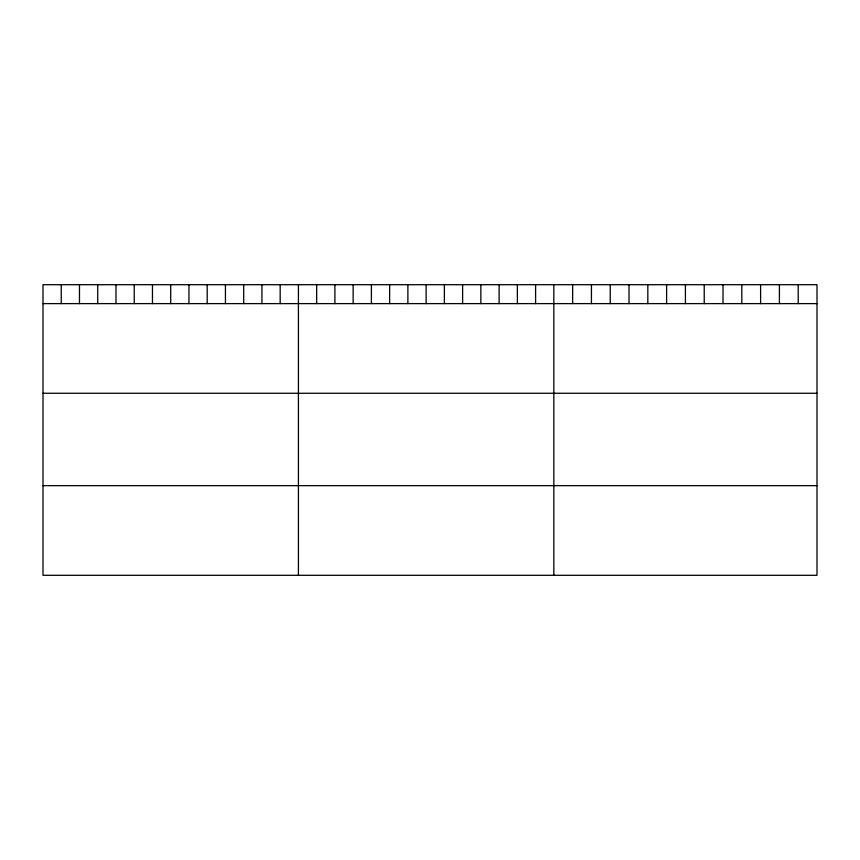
<?xml version="1.0" encoding="UTF-8"?>
<svg xmlns="http://www.w3.org/2000/svg" width="860" height="860" viewBox="0 0 860 860"><rect width="100%" height="100%" fill="white"/><g stroke="black" fill="none" stroke-linecap="round" stroke-linejoin="round"><path stroke-width="1.29" d="M817 303.612L817 575.297L43 575.297L43 284.703L817 284.703L817 303.612L43 303.612M43 393.267L817 393.267M43 485.642L817 485.642M798.198 284.703L798.198 303.612M779.407 284.703L779.407 303.612M760.605 284.703L760.605 303.612M741.814 284.703L741.814 303.612M723.013 284.703L723.013 303.612M704.222 284.703L704.222 303.612M685.42 284.703L685.42 303.612M666.618 284.703L666.618 303.612M647.827 284.703L647.827 303.612M629.025 284.703L629.025 303.612M610.234 284.703L610.234 303.612M591.433 284.703L591.433 303.612M572.642 284.703L572.642 303.612M553.84 284.703L553.84 575.297M535.597 284.703L535.597 303.612M517.354 284.703L517.354 303.612M499.112 284.703L499.112 303.612M480.858 284.703L480.858 303.612M462.615 284.703L462.615 303.612M444.373 284.703L444.373 303.612M426.13 284.703L426.13 303.612M407.887 284.703L407.887 303.612M389.644 284.703L389.644 303.612M371.402 284.703L371.402 303.612M353.148 284.703L353.148 303.612M334.906 284.703L334.906 303.612M316.663 284.703L316.663 303.612M298.42 284.703L298.42 575.297M280.177 284.703L280.177 303.612M261.934 284.703L261.934 303.612M243.692 284.703L243.692 303.612M225.438 284.703L225.438 303.612M207.196 284.703L207.196 303.612M188.953 284.703L188.953 303.612M170.71 284.703L170.71 303.612M152.467 284.703L152.467 303.612M134.225 284.703L134.225 303.612M115.982 284.703L115.982 303.612M97.728 284.703L97.728 303.612M79.485 284.703L79.485 303.612M61.243 284.703L61.243 303.612"/></g></svg>
